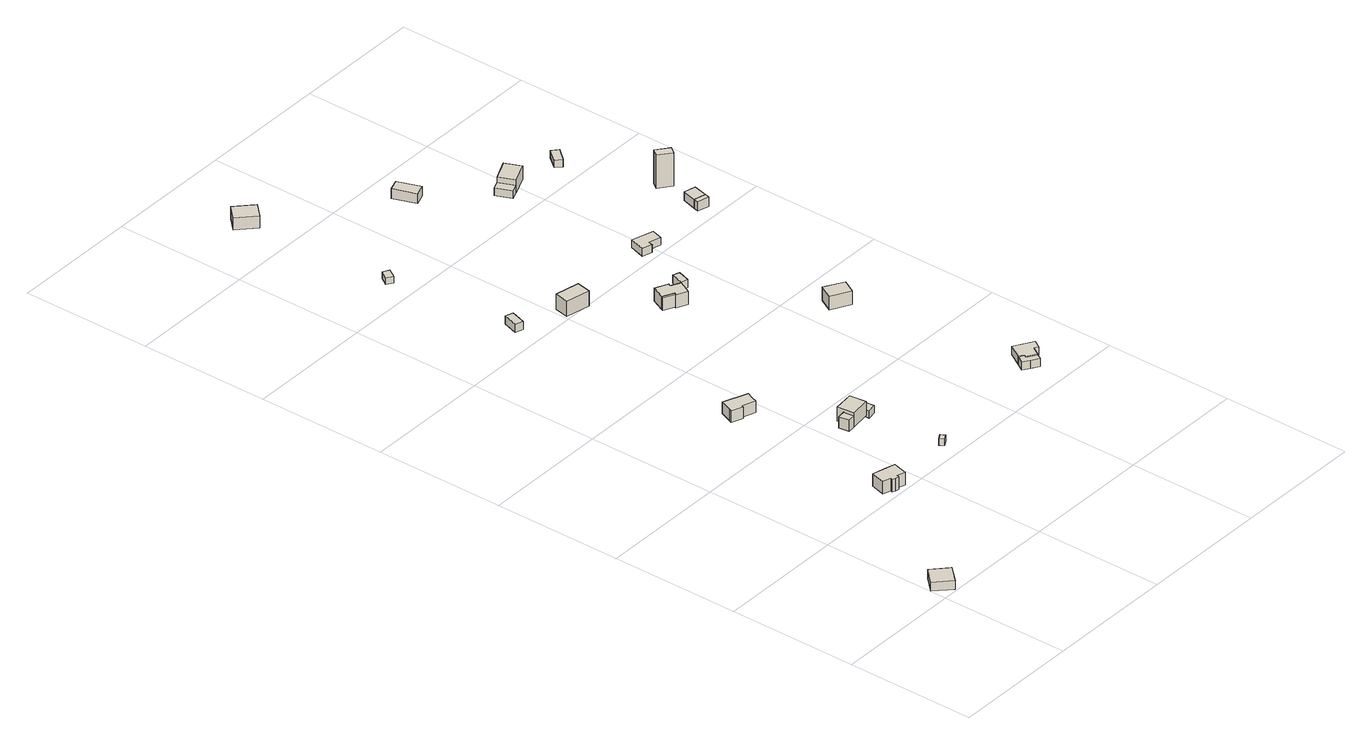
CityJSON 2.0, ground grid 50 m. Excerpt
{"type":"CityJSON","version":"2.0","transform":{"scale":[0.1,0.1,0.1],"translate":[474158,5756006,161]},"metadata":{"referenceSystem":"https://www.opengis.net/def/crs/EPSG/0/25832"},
"CityObjects":{
"building1":{"type":"Building","attributes":{"Gemeindeschluessel":"05711000","BezugspunktDach":"2000","function":"31001_1310","measuredHeight":3.89},"address":[{"country":"Germany"}],"geometry":[{"type":"Solid","lod":"1","boundaries":[[[[0,1,2,3]],[[4,5,6,7]],[[4,7,3,2]],[[5,4,2,1]],[[6,5,1,0]],[[7,6,0,3]]]]}]},
"building2":{"type":"Building","attributes":{"Gemeindeschluessel":"05711000","BezugspunktDach":"2000","function":"31001_1310","measuredHeight":6.29},"address":[{"country":"Germany"}],"geometry":[{"type":"Solid","lod":"1","boundaries":[[[[8,9,10,11,12,13,14,15,16,17]],[[18,19,20,21,22,23,24,25,26,27]],[[18,27,17,16]],[[19,18,16,15]],[[20,19,15,14]],[[21,20,14,13]],[[22,21,13,12]],[[23,22,12,11]],[[24,23,11,10]],[[25,24,10,9]],[[26,25,9,8]],[[27,26,8,17]]]]}]},
"building3":{"type":"Building","attributes":{"Gemeindeschluessel":"05711000","BezugspunktDach":"2000","function":"31001_1310","measuredHeight":5.51},"address":[{"country":"Germany"}],"geometry":[{"type":"Solid","lod":"1","boundaries":[[[[28,29,30,31,32,33,34,35]],[[36,37,38,39,40,41,42,43]],[[36,43,35,34]],[[37,36,34,33]],[[38,37,33,32]],[[39,38,32,31]],[[40,39,31,30]],[[41,40,30,29]],[[42,41,29,28]],[[43,42,28,35]]]]}]},
"building4":{"type":"Building","attributes":{"Gemeindeschluessel":"05711000","function":"31001_1310"},"address":[{"country":"Germany"}],"children":["building4-1","building4-2"]},
"building4-1":{"type":"BuildingPart","attributes":{"BezugspunktDach":"2000","measuredHeight":6.71},"parents":["building4"],"geometry":[{"type":"Solid","lod":"1","boundaries":[[[[44,45,46,47]],[[48,49,50,51]],[[48,51,47,46]],[[49,48,46,45]],[[50,49,45,44]],[[51,50,44,47]]]]}]},
"building4-2":{"type":"BuildingPart","attributes":{"BezugspunktDach":"2000","measuredHeight":4.52},"parents":["building4"],"geometry":[{"type":"Solid","lod":"1","boundaries":[[[[52,53,54,55]],[[56,57,58,48]],[[56,48,55,54]],[[57,56,54,53]],[[58,57,53,52]],[[48,58,52,55]]]]}]},
"building5":{"type":"Building","attributes":{"Gemeindeschluessel":"05711000","BezugspunktDach":"2000","function":"31001_9998","measuredHeight":3.6},"address":[{"country":"Germany"}],"geometry":[{"type":"Solid","lod":"1","boundaries":[[[[59,60,61,62]],[[63,64,65,66]],[[63,66,62,61]],[[64,63,61,60]],[[65,64,60,59]],[[66,65,59,62]]]]}]},
"building6":{"type":"Building","attributes":{"Gemeindeschluessel":"05711000","BezugspunktDach":"2000","function":"31001_9998","measuredHeight":2.61},"address":[{"country":"Germany"}],"geometry":[{"type":"Solid","lod":"1","boundaries":[[[[67,68,69,70]],[[71,72,73,74]],[[71,74,70,69]],[[72,71,69,68]],[[73,72,68,67]],[[74,73,67,70]]]]}]},
"building7":{"type":"Building","attributes":{"Gemeindeschluessel":"05711000","BezugspunktDach":"2000","function":"51009_1611","measuredHeight":2.97},"address":[{"country":"Germany"}],"geometry":[{"type":"Solid","lod":"1","boundaries":[[[[75,76,77,78,79]],[[80,81,82,83,84]],[[80,84,79,78]],[[81,80,78,77]],[[82,81,77,76]],[[83,82,76,75]],[[84,83,75,79]]]]}]},
"building8":{"type":"Building","attributes":{"Gemeindeschluessel":"05711000","BezugspunktDach":"2000","function":"31001_9998","measuredHeight":2.77},"address":[{"country":"Germany"}],"geometry":[{"type":"Solid","lod":"1","boundaries":[[[[85,86,87,88]],[[89,90,91,92]],[[89,92,88,87]],[[90,89,87,86]],[[91,90,86,85]],[[92,91,85,88]]]]}]},
"building9":{"type":"Building","attributes":{"Gemeindeschluessel":"05711000","BezugspunktDach":"2000","function":"31001_1310","measuredHeight":7.74},"address":[{"country":"Germany"}],"geometry":[{"type":"Solid","lod":"1","boundaries":[[[[93,94,95,96]],[[97,98,99,100]],[[97,100,96,95]],[[98,97,95,94]],[[99,98,94,93]],[[100,99,93,96]]]]}]},
"building10":{"type":"Building","attributes":{"Gemeindeschluessel":"05711000","BezugspunktDach":"2000","function":"31001_1310","measuredHeight":5.81},"address":[{"country":"Germany"}],"geometry":[{"type":"Solid","lod":"1","boundaries":[[[[101,102,103,104]],[[105,106,107,108]],[[105,108,104,103]],[[106,105,103,102]],[[107,106,102,101]],[[108,107,101,104]]]]}]},
"building11":{"type":"Building","attributes":{"Gemeindeschluessel":"05711000","function":"31001_1310"},"address":[{"country":"Germany"}],"children":["building11-1","building11-2","building11-3"]},
"building11-1":{"type":"BuildingPart","attributes":{"BezugspunktDach":"2000","measuredHeight":6.48},"parents":["building11"],"geometry":[{"type":"Solid","lod":"1","boundaries":[[[[109,110,111,112,113,114,115,116,117,118]],[[119,120,121,122,123,124,125,126,127,128]],[[119,128,118,117]],[[120,119,117,116]],[[121,120,116,115]],[[122,121,115,114]],[[123,122,114,113]],[[124,123,113,112]],[[125,124,112,111]],[[126,125,111,110]],[[127,126,110,109]],[[128,127,109,118]]]]}]},
"building11-2":{"type":"BuildingPart","attributes":{"BezugspunktDach":"2000","measuredHeight":5.05},"address":[{"country":"Germany"}],"parents":["building11"],"geometry":[{"type":"Solid","lod":"1","boundaries":[[[[129,130,131,132]],[[133,134,135,136]],[[133,136,132,131]],[[134,133,131,130]],[[135,134,130,129]],[[136,135,129,132]]]]}]},
"building11-3":{"type":"BuildingPart","attributes":{"BezugspunktDach":"2000","measuredHeight":4.89},"address":[{"country":"Germany"}],"parents":["building11"],"geometry":[{"type":"Solid","lod":"1","boundaries":[[[[137,138,139,140]],[[141,142,143,144]],[[141,144,140,139]],[[142,141,139,138]],[[143,142,138,137]],[[144,143,137,140]]]]}]},
"building12":{"type":"Building","attributes":{"Gemeindeschluessel":"05711000","BezugspunktDach":"2000","function":"31001_9998","measuredHeight":3.63},"address":[{"country":"Germany"}],"geometry":[{"type":"Solid","lod":"1","boundaries":[[[[145,146,147,148]],[[149,150,151,152]],[[149,152,148,147]],[[150,149,147,146]],[[151,150,146,145]],[[152,151,145,148]]]]}]},
"building13":{"type":"Building","attributes":{"Gemeindeschluessel":"05711000","BezugspunktDach":"2000","function":"31001_1310","measuredHeight":4.26},"address":[{"country":"Germany"}],"geometry":[{"type":"Solid","lod":"1","boundaries":[[[[153,154,155,156]],[[157,158,159,160]],[[157,160,156,155]],[[158,157,155,154]],[[159,158,154,153]],[[160,159,153,156]]]]}]},
"building14":{"type":"Building","attributes":{"Gemeindeschluessel":"05711000","function":"31001_1310"},"address":[{"country":"Germany"}],"children":["building14-1","building14-2"]},
"building14-1":{"type":"BuildingPart","attributes":{"BezugspunktDach":"2000","measuredHeight":3.84},"parents":["building14"],"geometry":[{"type":"Solid","lod":"1","boundaries":[[[[161,162,163,164,165,166,167,168,169,170]],[[171,172,173,174,175,176,177,178,179,180]],[[171,180,170,169]],[[172,171,169,168]],[[173,172,168,167]],[[174,173,167,166]],[[175,174,166,165]],[[176,175,165,164]],[[177,176,164,163]],[[178,177,163,162]],[[179,178,162,161]],[[180,179,161,170]]]]}]},
"building14-2":{"type":"BuildingPart","attributes":{"BezugspunktDach":"2000","measuredHeight":3.87},"address":[{"country":"Germany"}],"parents":["building14"],"geometry":[{"type":"Solid","lod":"1","boundaries":[[[[181,182,183,184,185,186,187,188]],[[189,190,191,192,193,194,195,196]],[[189,196,188,187]],[[190,189,187,186]],[[191,190,186,185]],[[192,191,185,184]],[[193,192,184,183]],[[194,193,183,182]],[[195,194,182,181]],[[196,195,181,188]]]]}]},
"building15":{"type":"Building","attributes":{"Gemeindeschluessel":"05711000","BezugspunktDach":"2000","function":"31001_1310","measuredHeight":6.27},"address":[{"country":"Germany"}],"geometry":[{"type":"Solid","lod":"1","boundaries":[[[[197,198,199,200]],[[201,202,203,204]],[[201,204,200,199]],[[202,201,199,198]],[[203,202,198,197]],[[204,203,197,200]]]]}]},
"building16":{"type":"Building","attributes":{"Gemeindeschluessel":"05711000","BezugspunktDach":"2000","function":"31001_1310","measuredHeight":3.09},"address":[{"country":"Germany"}],"geometry":[{"type":"Solid","lod":"1","boundaries":[[[[205,206,207,208,209,210]],[[211,212,213,214,215,216]],[[211,216,210,209]],[[212,211,209,208]],[[213,212,208,207]],[[214,213,207,206]],[[215,214,206,205]],[[216,215,205,210]]]]}]},
"building17":{"type":"Building","attributes":{"Gemeindeschluessel":"05711000","function":"31001_1310"},"address":[{"country":"Germany"}],"children":["building17-1","building17-2"]},
"building17-1":{"type":"BuildingPart","attributes":{"BezugspunktDach":"2000","measuredHeight":6.67},"parents":["building17"],"geometry":[{"type":"Solid","lod":"1","boundaries":[[[[217,218,219,220]],[[221,222,223,224]],[[221,224,220,219]],[[222,221,219,218]],[[223,222,218,217]],[[224,223,217,220]]]]}]},
"building17-2":{"type":"BuildingPart","attributes":{"BezugspunktDach":"2000","measuredHeight":3.04},"address":[{"country":"Germany"}],"parents":["building17"],"geometry":[{"type":"Solid","lod":"1","boundaries":[[[[225,226,227,228]],[[229,230,231,232]],[[229,232,228,227]],[[230,229,227,226]],[[231,230,226,225]],[[232,231,225,228]]]]}]},
"building18":{"type":"Building","attributes":{"Gemeindeschluessel":"05711000","BezugspunktDach":"2000","function":"51009_1610","measuredHeight":4.35},"address":[{"country":"Germany"}],"geometry":[{"type":"Solid","lod":"1","boundaries":[[[[233,234,235,236]],[[237,238,239,240]],[[237,240,236,235]],[[238,237,235,234]],[[239,238,234,233]],[[240,239,233,236]]]]}]},
"building19":{"type":"Building","attributes":{"Gemeindeschluessel":"05711000","BezugspunktDach":"2000","function":"31001_1310","measuredHeight":4.21},"address":[{"country":"Germany"}],"geometry":[{"type":"Solid","lod":"1","boundaries":[[[[241,233,236,242]],[[243,244,245,246]],[[243,246,242,236]],[[244,243,236,233]],[[245,244,233,241]],[[246,245,241,242]]]]}]},
"building20":{"type":"Building","attributes":{"Gemeindeschluessel":"05711000","BezugspunktDach":"2000","function":"31001_2460","measuredHeight":3.21},"address":[{"country":"Germany"}],"geometry":[{"type":"Solid","lod":"1","boundaries":[[[[247,248,249,250]],[[251,252,253,254]],[[251,254,250,249]],[[252,251,249,248]],[[253,252,248,247]],[[254,253,247,250]]]]}]},
"building21":{"type":"Building","attributes":{"Gemeindeschluessel":"05711000","BezugspunktDach":"2100","function":"31001_9998","measuredHeight":13.46},"address":[{"country":"Germany"}],"geometry":[{"type":"Solid","lod":"1","boundaries":[[[[255,256,257,258]],[[259,260,261,262]],[[259,262,258,257]],[[260,259,257,256]],[[261,260,256,255]],[[262,261,255,258]]]]}]}
},
"vertices":[
[57,120,42],[4,64,42],[63,8,42],[116,64,42],[63,8,7],[4,64,7],[57,120,7],[116,64,7],
[382,565,82],[337,577,82],[322,521,82],[354,513,82],[351,504,82],[364,500,82],[377,497,82],[380,506,82],[411,497,82],[426,554,82],[411,497,32],[380,506,32],[377,497,32],[364,500,32],[351,504,32],[354,513,32],[322,521,32],[337,577,32],[382,565,32],[426,554,32],
[394,1150,129],[301,1187,129],[282,1140,129],[278,1131,129],[321,1114,129],[324,1123,129],[375,1103,129],[384,1127,129],[375,1103,83],[324,1123,83],[321,1114,83],[278,1131,83],[282,1140,83],[301,1187,83],[394,1150,83],[384,1127,83],
[618,899,108],[540,890,108],[548,824,108],[626,834,108],[548,824,52],[540,890,52],[618,899,52],[626,834,52],
[543,864,97],[512,860,97],[518,820,97],[548,824,97],[518,820,52],[512,860,52],[543,864,52],
[225,2049,148],[206,1991,148],[237,1981,148],[255,2039,148],[237,1981,116],[206,1991,116],[225,2049,116],[255,2039,116],
[682,567,59],[661,554,59],[672,537,59],[693,550,59],[672,537,33],[661,554,33],[682,567,33],[693,550,33],
[656,880,75],[621,876,75],[626,834,75],[626,821,75],[662,829,75],[626,821,46],[626,834,46],[621,876,46],[656,880,46],[662,829,46],
[164,2523,156],[144,2491,156],[168,2476,156],[188,2509,156],[168,2476,129],[144,2491,129],[164,2523,129],[188,2509,129],
[402,1974,173],[391,1919,173],[485,1900,173],[496,1955,173],[485,1900,112],[391,1919,112],[402,1974,112],[496,1955,112],
[116,3127,186],[69,3079,186],[133,3018,186],[179,3066,186],[133,3018,138],[69,3079,138],[116,3127,138],[179,3066,138],
[681,1712,169],[686,1722,169],[681,1725,169],[638,1745,169],[614,1694,169],[656,1674,169],[656,1673,169],[652,1664,169],[693,1644,169],[718,1694,169],[693,1644,117],[652,1664,117],[656,1673,117],[656,1674,117],[614,1694,117],[638,1745,117],[681,1725,117],[686,1722,117],[681,1712,117],[718,1694,117],
[614,1694,170],[609,1685,170],[652,1664,170],[656,1673,170],[652,1664,120],[609,1685,120],[614,1694,120],[656,1673,120],
[686,1722,161],[681,1712,161],[718,1694,161],[723,1704,161],[718,1694,119],[681,1712,119],[686,1722,119],[723,1704,119],
[757,1762,150],[742,1714,150],[768,1706,150],[783,1753,150],[768,1706,118],[742,1714,118],[757,1762,118],[783,1753,118],
[577,2795,183],[534,2779,183],[565,2692,183],[609,2708,183],[565,2692,143],[534,2779,143],[577,2795,143],[609,2708,143],
[1235,664,85],[1207,681,85],[1175,628,85],[1195,616,85],[1190,607,85],[1197,602,85],[1225,585,85],[1245,618,85],[1261,608,85],[1279,638,85],[1261,608,52],[1245,618,52],[1225,585,52],[1197,602,52],[1190,607,52],[1195,616,52],[1175,628,52],[1207,681,52],[1235,664,52],[1279,638,52],
[1208,596,83],[1190,607,83],[1195,616,83],[1175,628,83],[1157,598,83],[1185,581,83],[1213,564,83],[1225,585,83],[1213,564,51],[1185,581,51],[1157,598,51],[1175,628,51],[1195,616,51],[1190,607,51],[1208,596,51],[1225,585,51],
[1013,1330,150],[984,1278,150],[1056,1237,150],[1085,1289,150],[1056,1237,96],[984,1278,96],[1013,1330,96],[1085,1289,96],
[824,1990,159],[806,1930,159],[844,1919,159],[849,1936,159],[895,1923,159],[908,1965,159],[895,1923,128],[849,1936,128],[844,1919,128],[806,1930,128],[824,1990,128],[908,1965,128],
[869,2570,196],[792,2536,196],[818,2475,196],[896,2509,196],[818,2475,144],[792,2536,144],[869,2570,144],[896,2509,144],
[792,2536,175],[759,2522,175],[785,2461,175],[818,2475,175],[785,2461,145],[759,2522,145],[792,2536,145],[818,2475,145],
[1131,1968,167],[1126,1949,167],[1171,1938,167],[1176,1957,167],[1171,1938,130],[1126,1949,130],[1131,1968,130],[1176,1957,130],
[1145,2022,167],[1189,2011,167],[1176,1957,131],[1131,1968,131],[1145,2022,131],[1189,2011,131],
[1049,2514,174],[1011,2468,174],[1033,2448,174],[1072,2494,174],[1033,2448,145],[1011,2468,145],[1049,2514,145],[1072,2494,145],
[1155,2160,271],[1136,2135,271],[1183,2097,271],[1202,2122,271],[1183,2097,137],[1136,2135,137],[1155,2160,137],[1202,2122,137]
]}
